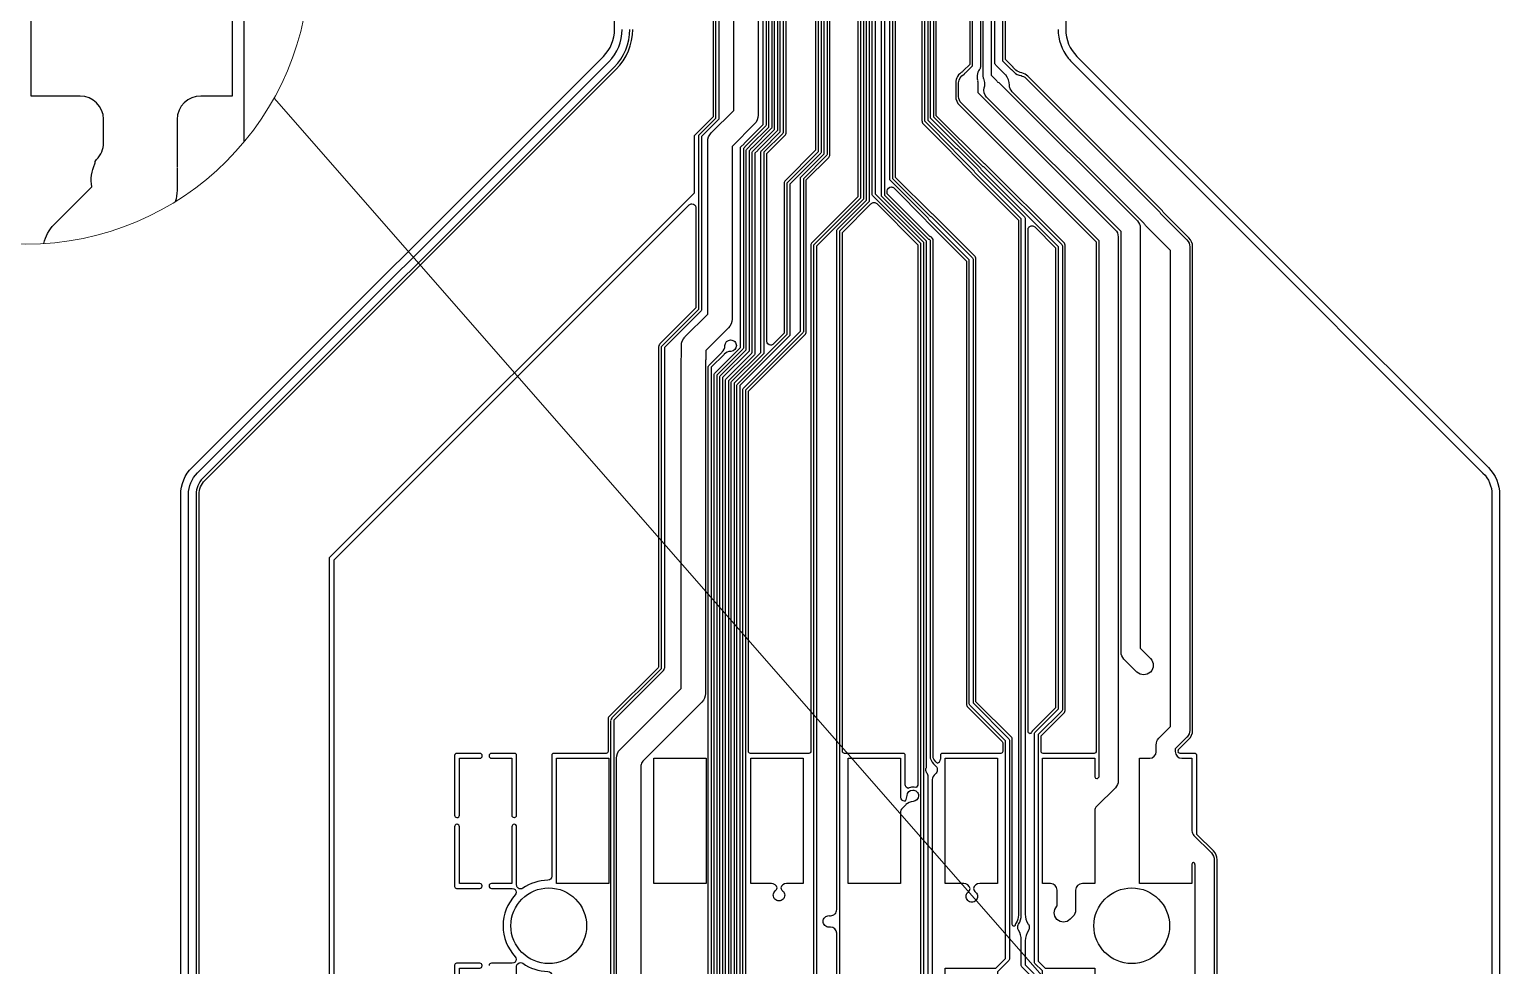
# Model space of a CAD drawing. Extents: x 4328 to 4769, y 264 to 576.
# Drawn here: x 4644.07 to 4682.5, y 502.26 to 526.75 of the extents above; entities that cross this region are included whole.
import ezdxf

# ---------------------------------------------------------------- set-up
doc = ezdxf.new("R2010")
doc.units = 0
doc.layers.add('gbr-dxf_layer0', color=7, linetype='Continuous')
doc.layers.add('gbr-outline-dxf_layer1', color=2, linetype='Continuous')
doc.layers.add('備註', color=1, linetype='Continuous', lineweight=5)

msp = doc.modelspace()

# ---------------------------------------------------------------- linework, layer by layer
at = {"layer": 'gbr-dxf_layer0'}
for p, q in [((4659.353, 525.756), (4648.601, 515.005)), ((4663.312, 524.213), (4662.808, 523.709)), ((4663.462, 524.151), (4662.958, 523.647)), ((4661.826, 517.954), (4662.172, 518.299)), ((4648.225, 497.759), (4648.225, 514.58)), ((4648.501, 497.805), (4648.501, 514.58)), ((4659.295, 508.735), (4660.589, 510.028)), ((4660.641, 509.975), (4659.348, 508.682)), ((4659.27, 495.159), (4659.27, 508.673)), ((4659.344, 508.672), (4659.344, 495.162)), ((4655.181, 505.891), (4655.181, 504.329)), ((4663.46, 504.406), (4662.928, 504.406)), ((4670.934, 503.815), (4670.934, 504.23)), ((4665.248, 503.724), (4665.248, 503.415)), ((4665.248, 503.414), (4665.248, 503.105))]:
    msp.add_line(p, q, dxfattribs=at)
at = {"layer": 'gbr-dxf_layer0', "linetype": 'Continuous'}
for points in [[(4661.444, 537.473, 0.040915), (4661.447, 537.467, -0.178496), (4661.449, 537.446, -0.16683), (4661.415, 537.287, -0.18254), (4661.388, 536.93, -0.057205), (4661.4, 536.814), (4661.4, 533.975), (4661.532, 533.844, 0.198811), (4661.567, 533.829), (4661.758, 533.829, -0.199), (4661.793, 533.814), (4661.939, 533.668), (4661.939, 524.459), (4661.446, 523.966), (4661.446, 522.466), (4651.905, 512.925), (4651.905, 497.907), (4651.497, 497.5), (4648.807, 497.5), (4648.501, 497.805)], [(4665.199, 537.275, -0.414251), (4665.245, 537.322), (4665.449, 537.322, -0.071155), (4665.506, 537.285), (4665.711, 537.08, -0.153218), (4665.723, 537.053), (4665.723, 533.56, -0.360428), (4665.631, 533.469, 0.183807), (4665.48, 533.526, 0.414224), (4665.254, 533.3, 0.414189), (4665.48, 533.074, 0.184972), (4665.631, 533.131, -0.358678), (4665.723, 533.04), (4665.723, 522.37), (4664.528, 521.174, 0.198903), (4664.494, 521.094), (4664.494, 507.853, -0.386913), (4664.445, 507.808), (4662.914, 507.808, -0.41412), (4662.864, 507.858)], [(4665.862, 537.405, 0.059651), (4665.869, 537.348), (4666.011, 537.206, -0.217298), (4666.024, 537.177), (4666.024, 522.262, -0.205919), (4666.013, 522.235)], [(4667.368, 501.417), (4667.368, 521.146), (4666.111, 522.404, -0.210077), (4666.099, 522.431), (4666.099, 534.62, -0.058534), (4666.098, 534.629), (4666.098, 537.297)], [(4666.173, 537.299), (4666.173, 534.632, -0.039547), (4666.174, 534.626), (4666.174, 522.447), (4667.431, 521.19, -0.210077), (4667.443, 521.162), (4667.443, 501.291)], [(4666.344, 522.401), (4666.344, 537.261, -0.223081), (4666.357, 537.29), (4666.43, 537.362, 0.012583), (4666.43, 537.371)], [(4666.492, 537.319), (4666.419, 537.246), (4666.419, 522.414), (4667.571, 521.261, -0.396018), (4667.618, 521.211), (4667.618, 507.681, 0.152391), (4667.74, 507.502, -0.239143), (4667.801, 507.381, -0.223054), (4667.747, 507.265)], [(4666.891, 537.244), (4666.916, 537.269, 0.078558), (4666.937, 537.297, -0.265063), (4666.98, 537.322), (4667.023, 537.322, -0.414254), (4667.073, 537.272), (4667.073, 534.389, 0.198382), (4667.106, 534.31), (4667.384, 534.032, -0.198811), (4667.399, 533.996), (4667.399, 533.776, -0.394463), (4667.303, 533.674, 0.192859), (4667.147, 533.737, 0.414191), (4666.921, 533.511, 0.41418), (4667.147, 533.285, 0.191214), (4667.302, 533.346, -0.397342), (4667.399, 533.244), (4667.399, 524.36)], [(4668.325, 537.497), (4668.325, 537.201, 0.183066), (4668.345, 537.152), (4668.839, 536.658, -0.205819), (4668.871, 536.585), (4668.871, 533.627), (4669.178, 533.32, -0.208991), (4669.207, 533.244), (4669.207, 525.547), (4669.34, 525.415, -0.108221), (4669.363, 525.379)], [(4669.586, 525.558), (4669.331, 525.813, -0.204791), (4669.301, 525.887), (4669.301, 533.302), (4668.975, 533.628, -0.204791), (4668.946, 533.702), (4668.946, 536.658), (4668.514, 537.089, -0.334542), (4668.497, 537.21), (4668.497, 537.499)], [(4664.362, 501.383, 0.188979), (4664.404, 501.4), (4664.57, 501.567), (4664.57, 521.093, -0.208744), (4664.581, 521.121), (4665.799, 522.339), (4665.799, 537.094)], [(4665.874, 537.095), (4665.874, 522.323, -0.195893), (4665.863, 522.297)], [(4666.558, 522.829), (4666.558, 534.658, -0.067418), (4666.559, 534.668), (4666.559, 537.089)], [(4666.634, 537.088), (4666.634, 534.661, -0.049197), (4666.633, 534.654), (4666.633, 522.843), (4667.618, 521.858, -0.183026), (4667.65, 521.844), (4668.721, 520.772, -0.207121), (4668.736, 520.735), (4668.736, 509.128), (4669.672, 508.192, -0.207121), (4669.686, 508.155), (4669.686, 502.43, -0.212306), (4669.672, 502.392)], [(4666.709, 522.874), (4666.709, 534.648, 0.029119), (4666.71, 534.661), (4666.71, 537.047, -0.154421), (4666.721, 537.074), (4666.891, 537.244)], [(4668.718, 525.794), (4668.723, 525.8), (4668.723, 533.094), (4668.422, 533.396, -0.205746), (4668.39, 533.47), (4668.39, 536.427), (4667.814, 537.003, -0.334461), (4667.797, 537.124)], [(4667.997, 537.107), (4668.561, 536.543, -0.205807), (4668.593, 536.47), (4668.593, 533.512), (4668.897, 533.208, -0.208991), (4668.927, 533.132), (4668.927, 525.76, -0.204701), (4668.897, 525.686), (4668.874, 525.663, 0.101589), (4668.841, 525.503)], [(4669.013, 525.463, -0.011851), (4669.012, 525.467, -0.096415), (4669.004, 525.505), (4669.004, 533.206), (4668.699, 533.511, -0.205746), (4668.668, 533.585), (4668.668, 536.542), (4668.164, 537.046, -0.334609), (4668.147, 537.167)], [(4668.698, 537.193), (4669.119, 536.772, -0.204791), (4669.149, 536.697), (4669.149, 533.742), (4669.471, 533.42, -0.210814), (4669.504, 533.345), (4669.504, 525.927), (4669.732, 525.699, -0.016264), (4669.736, 525.695), (4669.806, 525.625, 0.113736), (4669.989, 525.536, -0.144122), (4670.113, 525.469), (4673.605, 521.976, -0.071737), (4673.648, 521.919), (4674.326, 521.241, -0.20251), (4674.399, 521.061), (4674.399, 508.409, -0.190595), (4674.331, 508.238, -0.008374), (4674.326, 508.232), (4674.023, 507.929), (4674.023, 507.857)], [(4644.449, 521.144, -0.149748), (4644.714, 521.64), (4645.701, 522.627, -0.161683), (4645.782, 523.227, -0.223969), (4645.824, 523.342, 0.197902), (4646.007, 523.781), (4646.007, 524.396, 0.40035), (4645.397, 525.004), (4644.11, 525.004), (4644.11, 535.971)], [(4669.996, 503.607), (4669.996, 521.787), (4668.781, 523.002, -0.183851), (4668.767, 523.035), (4668.251, 523.55, -0.18297), (4668.237, 523.582), (4667.486, 524.333, -0.210411), (4667.474, 524.36), (4667.474, 534.048), (4667.175, 534.347)], [(4667.227, 534.401), (4667.535, 534.093, -0.223191), (4667.549, 534.064), (4667.549, 524.376), (4668.29, 523.635, -0.182542), (4668.322, 523.621), (4668.851, 523.092, -0.193947), (4668.867, 523.058), (4670.08, 521.845, -0.208823), (4670.096, 521.808), (4670.096, 503.608)], [(4662.883, 534.034), (4662.089, 533.239), (4662.089, 524.415, -0.215589), (4662.078, 524.386), (4661.641, 523.949), (4661.641, 519.412, -0.189785), (4661.631, 519.387)], [(4670.354, 508.357), (4670.97, 508.973), (4670.97, 521.061), (4668.956, 523.075, -0.182171), (4668.941, 523.107), (4667.635, 524.414, -0.208773), (4667.624, 524.441), (4667.624, 534.105)], [(4667.699, 534.104), (4667.699, 524.456), (4668.994, 523.16, -0.183272), (4669.027, 523.146), (4671.055, 521.117, -0.207121), (4671.07, 521.08), (4671.07, 508.952, -0.200068), (4671.055, 508.917), (4670.439, 508.3), (4670.439, 502.374), (4670.619, 502.194), (4671.918, 502.194), (4671.918, 499.671)], [(4661.893, 524.04), (4662.483, 524.629), (4662.483, 533.396, -0.300505), (4662.676, 533.688, 0.007616), (4662.688, 533.694, -0.07375), (4662.71, 533.723)], [(4664.768, 533.777), (4664.768, 523.538, -0.208774), (4664.757, 523.51), (4663.949, 522.701), (4663.949, 518.756, -0.208744), (4663.938, 518.729), (4662.639, 517.429), (4662.639, 498.55), (4663.836, 497.353), (4665.17, 497.353)], [(4663.107, 533.475, -0.063404), (4663.118, 533.396), (4663.118, 524.502, -0.200634), (4663.026, 524.275)], [(4663.622, 533.467), (4663.622, 524.115, -0.200184), (4663.611, 524.089), (4663.107, 523.585)], [(4663.323, 533.592), (4663.323, 524.241, -0.205919), (4663.312, 524.213)], [(4663.473, 533.529), (4663.473, 524.177, -0.188771), (4663.463, 524.152)], [(4664.618, 533.798), (4664.618, 533.676, -0.332704), (4664.544, 533.578, 0.134361), (4664.429, 533.61, 0.41422), (4664.203, 533.384, 0.41418), (4664.429, 533.158, 0.134427), (4664.544, 533.189, -0.332574), (4664.618, 533.091), (4664.618, 523.583), (4663.831, 522.797, 0.198403), (4663.798, 522.717)], [(4664.918, 533.714), (4664.918, 532.056, -0.042769), (4664.918, 532.049), (4664.918, 523.474, -0.188771), (4664.908, 523.448)], [(4670.007, 525.61, -0.111888), (4669.857, 525.682), (4669.788, 525.75, 0.015164), (4669.781, 525.758), (4669.58, 525.958), (4669.58, 533.345, 0.198924), (4669.528, 533.47), (4669.225, 533.774), (4669.225, 533.809)], [(4661.577, 523.991), (4662.014, 524.428), (4662.014, 533.255, -0.189785), (4662.024, 533.28)], [(4663.772, 533.405), (4663.772, 524.053, -0.188771), (4663.762, 524.028)], [(4663.848, 524.053), (4663.848, 532.717, -0.394454), (4663.943, 532.818, 0.193355), (4664.099, 532.756, 0.41422), (4664.325, 532.982, 0.414191), (4664.099, 533.208, 0.191703), (4663.944, 533.146, -0.397481), (4663.848, 533.248), (4663.848, 533.359, -0.199184), (4663.862, 533.395)], [(4668.647, 532.66), (4668.647, 525.831), (4668.483, 525.667, 0.053511), (4668.46, 525.638, 0.281019), (4668.283, 525.348), (4668.283, 524.993, 0.19893), (4668.378, 524.762), (4671.953, 521.188), (4671.953, 507.852, -0.378884), (4671.903, 507.808), (4670.565, 507.808, -0.41412), (4670.515, 507.858), (4670.515, 508.248, -0.198857), (4670.529, 508.284), (4671.109, 508.863, 0.198933), (4671.146, 508.952), (4671.146, 521.081, 0.198941), (4671.109, 521.17), (4669.08, 523.199, 0.094997), (4669.041, 523.226), (4669.032, 523.229), (4667.775, 524.487), (4667.775, 532.661, -0.384346)], [(4664.375, 518.837), (4664.375, 522.808), (4664.961, 523.394, 0.198967), (4664.994, 523.474), (4664.994, 532.051, 0.015519), (4664.994, 532.058)], [(4648.225, 514.58, -0.19887), (4648.459, 515.146), (4659.212, 525.898, 0.198943), (4659.563, 526.746)], [(4648.501, 514.58, -0.198865), (4648.655, 514.951), (4659.407, 525.703, 0.198924), (4659.839, 526.746)], [(4670.959, 526.746, 0.170234), (4671.221, 525.997, 0.027174), (4671.308, 525.9)], [(4668.503, 525.575, 0.008132), (4668.515, 525.58, -0.099379), (4668.537, 525.614), (4668.718, 525.794)], [(4671.31, 525.898), (4674.451, 522.757), (4682.065, 515.143, -0.19892), (4682.3, 514.577), (4682.3, 497.395)], [(4671.972, 507.153, 0.121032), (4671.996, 507.16), (4672.029, 507.192), (4672.029, 521.22), (4668.435, 524.813, -0.203229), (4668.359, 524.993), (4668.359, 525.348, -0.287116), (4668.499, 525.573)], [(4668.853, 525.403, -0.055702), (4668.859, 525.348), (4668.859, 525.097), (4672.452, 521.503, -0.203229), (4672.529, 521.323), (4672.529, 507.092, -0.202686), (4672.455, 506.912), (4671.97, 506.426)], [(4669.366, 525.377, -0.096089), (4669.444, 525.324), (4673.03, 521.738, -0.20528), (4673.104, 521.555), (4673.104, 510.56), (4673.373, 510.291, -1), (4673.02, 509.937), (4672.68, 510.277, -0.203338), (4672.604, 510.457), (4672.604, 521.458), (4669.091, 524.97, -0.278318), (4669.029, 525.221, 0.072754), (4669.044, 525.32)], [(4674.496, 504.955, 0.361001), (4674.461, 504.923, -0.10117), (4674.458, 504.913), (4674.458, 504.406), (4673.088, 504.406), (4673.088, 507.681), (4673.353, 507.681, 0.403419), (4673.523, 507.854), (4673.523, 508.033, -0.190595), (4673.59, 508.204, -0.008374), (4673.596, 508.21), (4673.899, 508.512), (4673.899, 520.961), (4673.257, 521.603, -0.079373), (4673.209, 521.666), (4669.759, 525.115, -0.195839), (4669.686, 525.289, 0.160791), (4669.588, 525.555)], [(4674.099, 507.856), (4674.099, 507.881, -0.158477), (4674.11, 507.91), (4674.379, 508.178, 0.198926), (4674.475, 508.409), (4674.475, 521.065, 0.198881), (4674.379, 521.295), (4673.709, 521.965, 0.062961), (4673.659, 522.03), (4670.167, 525.523, 0.140454), (4670.01, 525.61)], [(4648.551, 525.004, 0.408609), (4647.927, 524.391), (4647.927, 523.141)], [(4663.024, 524.273), (4662.435, 523.684), (4662.435, 519.164, -0.199258), (4662.342, 518.939), (4661.747, 518.345), (4661.747, 518.116, -0.054306), (4661.74, 518.048), (4661.74, 509.376, -0.19921), (4661.647, 509.152), (4660.102, 507.606)], [(4667.399, 524.36, 0.198608), (4667.432, 524.28), (4668.167, 523.545), (4668.171, 523.536, 0.094788), (4668.198, 523.497), (4668.697, 522.997), (4668.701, 522.988, 0.095008), (4668.728, 522.949), (4669.92, 521.756), (4669.92, 503.614, 0.016985), (4669.92, 503.606)], [(4660.603, 518.465), (4661.566, 519.428), (4661.566, 523.964, -0.189751), (4661.576, 523.99)], [(4661.205, 518.701), (4661.8, 519.295), (4661.8, 523.811, -0.200634), (4661.892, 524.038)], [(4663.761, 524.027), (4663.265, 523.531), (4663.265, 518.286, -0.215633), (4663.254, 518.257), (4662.489, 517.492), (4662.489, 498.488), (4663.632, 497.346)], [(4663.341, 518.591), (4663.341, 523.5), (4663.815, 523.973, 0.198403), (4663.848, 524.053)], [(4661.976, 517.744), (4662.657, 518.425), (4662.657, 523.647, -0.209161), (4662.668, 523.675), (4662.75, 523.757)], [(4662.805, 523.706), (4662.732, 523.633), (4662.732, 518.411, -0.208714), (4662.721, 518.383), (4662.04, 517.702), (4662.04, 498.303), (4662.162, 498.181, -0.210077), (4662.174, 498.153), (4662.174, 492.708), (4664.086, 490.796)], [(4662.873, 496.24), (4662.873, 497.575), (4662.126, 498.322, -0.208773), (4662.115, 498.35), (4662.115, 517.653, -0.215633), (4662.126, 517.682), (4662.807, 518.363), (4662.807, 523.586, -0.200354), (4662.818, 523.613), (4662.9, 523.695)], [(4662.425, 517.534), (4663.19, 518.299), (4663.19, 523.546, -0.188771), (4663.2, 523.572)], [(4664.907, 523.447), (4664.299, 522.839), (4664.299, 518.839, -0.215633), (4664.288, 518.81), (4662.789, 517.311), (4662.789, 498.613), (4663.898, 497.503), (4665.662, 497.503)], [(4662.955, 523.644), (4662.882, 523.571), (4662.882, 518.348, -0.188771), (4662.872, 518.322)], [(4662.957, 518.29), (4662.957, 523.524, -0.200143), (4662.968, 523.551), (4663.049, 523.633)], [(4647.928, 523.127), (4647.928, 522.536, -0.078508), (4647.881, 522.24, -0.078508)], [(4662.564, 498.535), (4662.564, 517.444, -0.208744), (4662.575, 517.471), (4663.874, 518.771), (4663.874, 522.717, -0.195893), (4663.884, 522.743)], [(4662.725, 517.353), (4664.224, 518.852), (4664.224, 522.855, -0.188771), (4664.234, 522.88)], [(4663.798, 522.717), (4663.798, 518.802), (4663.515, 518.519, -0.198982), (4663.443, 518.489, -0.41409), (4663.341, 518.591)], [(4669.44, 499.713, 0.395847), (4669.378, 499.653), (4669.378, 498.919), (4668.008, 498.919), (4668.008, 502.194), (4669.332, 502.194), (4669.586, 502.448), (4669.586, 508.136), (4668.65, 509.072, -0.207121), (4668.636, 509.109), (4668.636, 520.716), (4667.579, 521.773, -0.182461), (4667.565, 521.805), (4666.569, 522.801, -0.208773), (4666.558, 522.829)], [(4669.86, 503.376, 0.104804), (4669.83, 503.287), (4669.812, 503.287, -0.414254), (4669.762, 503.337), (4669.762, 508.188, 0.198889), (4669.747, 508.223), (4668.811, 509.159), (4668.811, 520.737, 0.19842), (4668.774, 520.826), (4667.703, 521.897, 0.094637), (4667.664, 521.923), (4667.656, 521.927), (4666.709, 522.874)], [(4665.863, 522.296), (4664.645, 521.079), (4664.645, 501.553, -0.205919), (4664.635, 501.525)], [(4667.518, 507.674), (4667.518, 521.208), (4666.355, 522.372, -0.215634), (4666.344, 522.401)], [(4666.494, 522.445), (4666.494, 522.522, -0.414162), (4666.596, 522.624, -0.198999), (4666.669, 522.594), (4667.495, 521.767), (4667.499, 521.758, 0.09502), (4667.526, 521.719), (4668.56, 520.685), (4668.56, 509.107, 0.198941), (4668.597, 509.018), (4669.496, 508.119, -0.198941), (4669.511, 508.084), (4669.511, 507.858, -0.414095), (4669.461, 507.808), (4667.931, 507.808, 0.414082), (4667.881, 507.758), (4667.881, 507.658)], [(4667.79, 507.559, -0.146455), (4667.694, 507.694), (4667.694, 521.212, 0.299295), (4667.618, 521.327), (4667.609, 521.331), (4666.494, 522.445)], [(4652.033, 497.854), (4652.033, 512.872), (4661.316, 522.155, -0.198995), (4661.388, 522.185, -0.39157), (4661.49, 522.091), (4661.49, 519.459), (4660.549, 518.519, 0.198949), (4660.516, 518.439), (4660.516, 510.084, -0.198869), (4660.502, 510.049), (4659.208, 508.755, 0.198811), (4659.194, 508.72), (4659.194, 507.858, -0.414082), (4659.144, 507.808), (4657.771, 507.808, 0.414082), (4657.721, 507.758), (4657.721, 504.595, -0.407602), (4657.621, 504.493, 0.147542), (4656.965, 504.281, -0.152785), (4656.907, 504.263, -0.414233), (4656.805, 504.365)], [(4666.07, 522.185, -0.212461), (4666.146, 522.219, -0.199073), (4666.218, 522.189), (4667.293, 521.115), (4667.293, 507.004, -0.281068), (4667.237, 506.913, 0.088094), (4667.159, 506.927, 0.140186), (4667.04, 506.893, -0.336678), (4666.965, 506.991), (4666.965, 507.758, 0.414254), (4666.915, 507.808), (4665.373, 507.808, -0.414228), (4665.323, 507.858)], [(4670.172, 521.506, -0.414311), (4670.274, 521.608, -0.198846), (4670.346, 521.578), (4670.894, 521.029), (4670.894, 509.004), (4670.3, 508.41, 0.110329), (4670.271, 508.364)], [(4665.01, 503.562, 0.414258), (4665.173, 503.724), (4665.173, 521.484, -0.205919), (4665.183, 521.511)], [(4670.222, 508.33, -0.414082), (4670.172, 508.38), (4670.172, 521.506)], [(4662.864, 507.858), (4662.864, 517.28), (4664.342, 518.757, 0.19841), (4664.375, 518.837)], [(4659.512, 507.915), (4661.105, 509.508), (4661.105, 518.101, -0.054311), (4661.112, 518.17), (4661.112, 518.472, -0.200634), (4661.204, 518.699)], [(4660.592, 510.037), (4660.592, 518.439, -0.189785), (4660.602, 518.464)], [(4662.172, 518.3, 0.188357), (4662.249, 518.476, -0.408936), (4662.399, 518.624, -0.414224), (4662.549, 518.474, -0.402427), (4662.405, 518.324)], [(4662.225, 518.246), (4661.89, 517.912), (4661.89, 498.241), (4662.012, 498.119, -0.210323), (4662.025, 498.091), (4662.025, 492.646), (4663.936, 490.734)], [(4662.871, 518.321), (4662.19, 517.64), (4662.19, 498.364), (4662.937, 497.617, -0.208773), (4662.948, 497.589), (4662.948, 496.241)], [(4663.031, 518.281), (4663.031, 518.263, -0.215633), (4663.02, 518.235), (4662.339, 517.554), (4662.339, 498.426), (4663.571, 497.195)], [(4663.881, 490.683), (4661.962, 492.603, -0.210358), (4661.95, 492.63), (4661.95, 498.075), (4661.827, 498.197, -0.210323), (4661.815, 498.225), (4661.815, 517.927, -0.195893), (4661.826, 517.953)], [(4664.031, 490.745), (4662.111, 492.665, -0.210077), (4662.099, 492.692), (4662.099, 498.137), (4661.977, 498.259, -0.210077), (4661.965, 498.287), (4661.965, 517.718, -0.195893), (4661.976, 517.744)], [(4664.294, 496.366), (4663.52, 497.14, -0.045837), (4663.515, 497.145), (4662.275, 498.384, -0.208773), (4662.264, 498.412), (4662.264, 517.569, -0.188771), (4662.274, 517.595)], [(4663.579, 497.292), (4662.425, 498.446, -0.208773), (4662.414, 498.474), (4662.414, 517.507, -0.188771), (4662.424, 517.533)], [(4662.714, 498.599), (4662.714, 517.326, -0.188771), (4662.724, 517.352)], [(4671.918, 499.267), (4671.918, 498.919), (4670.548, 498.919), (4670.548, 502.123), (4670.354, 502.318, -0.207166), (4670.339, 502.355), (4670.339, 508.318, -0.212306), (4670.354, 508.356)], [(4655.904, 507.747, 0.396935), (4655.844, 507.808), (4655.231, 507.808, 0.414082), (4655.181, 507.758), (4655.181, 506.197)], [(4656.082, 507.742, 0.401457), (4656.143, 507.681), (4656.678, 507.681), (4656.678, 506.193, 0.397445), (4656.738, 506.132), (4656.745, 506.132, 0.400942), (4656.805, 506.194)], [(4656.805, 506.195), (4656.805, 507.758, 0.414254), (4656.755, 507.808), (4656.145, 507.808)], [(4660, 496.102), (4659.515, 496.587, -0.202716), (4659.419, 496.814), (4659.419, 507.686, -0.200599), (4659.511, 507.913)], [(4674.023, 507.856, 0.407781), (4674.194, 507.681), (4674.458, 507.681), (4674.458, 505.785)], [(4675.115, 497.408), (4675.115, 505.027, 0.19895), (4675.02, 505.257), (4674.585, 505.692), (4674.585, 507.758, 0.414254), (4674.535, 507.808), (4674.149, 507.808, -0.392953), (4674.099, 507.854)], [(4655.246, 506.132, 0.407832), (4655.308, 506.193), (4655.308, 507.681), (4655.84, 507.681)], [(4660.054, 507.49), (4660.054, 496.946), (4660.592, 496.408, -0.202716), (4660.688, 496.18), (4660.688, 496.084, 0.077789), (4660.738, 496.075), (4661.056, 496.075), (4661.056, 492.8), (4660.744, 492.8)], [(4662.928, 504.406), (4662.928, 507.681), (4664.298, 507.681), (4664.298, 504.406), (4663.86, 504.406, 0.323044), (4663.707, 504.292, 0.141501), (4663.757, 504.217, -0.225733), (4663.812, 504.101, -0.414224), (4663.662, 503.951, -0.414224), (4663.512, 504.101, -0.220706), (4663.566, 504.215)], [(4667.566, 507.129), (4667.566, 507.2, 0.113233), (4667.528, 507.295, -0.152777), (4667.501, 507.381, -0.084675), (4667.51, 507.43)], [(4667.511, 507.433, 0.016948), (4667.519, 507.456, -0.040189), (4667.518, 507.464), (4667.518, 507.672)], [(4668.008, 504.406), (4668.008, 507.681), (4669.378, 507.681), (4669.378, 504.406), (4668.912, 504.406, 0.339379), (4668.746, 504.272, 0.156111), (4668.801, 504.181)], [(4670.759, 504.406), (4670.548, 504.406), (4670.548, 507.681), (4671.918, 507.681), (4671.918, 507.197, 0.368792), (4671.97, 507.153)], [(4668.214, 474.816, 0.196567), (4668.327, 474.862), (4671.129, 477.664), (4671.129, 495.511), (4667.581, 499.06, -0.207121), (4667.566, 499.097), (4667.566, 507.125)], [(4667.747, 507.265, 0.184054), (4667.666, 507.123), (4667.666, 499.116), (4671.214, 495.567, -0.207121), (4671.229, 495.531), (4671.229, 477.646, -0.213351), (4671.214, 477.608), (4668.398, 474.791, 0.193668), (4668.351, 474.679)], [(4666.934, 506.566, 0.090983), (4666.968, 506.572, 0.125305), (4667.01, 506.708, -0.40054), (4667.159, 506.851, -0.414224), (4667.309, 506.701, -0.39519), (4667.169, 506.551)], [(4666.979, 506.467), (4666.889, 506.377, 0.194995), (4666.838, 506.256), (4666.838, 504.406), (4665.468, 504.406)], [(4671.969, 506.426, 0.195292), (4671.918, 506.305), (4671.918, 504.406), (4671.594, 504.406)], [(4655.842, 504.279, 0.400687), (4655.904, 504.338), (4655.904, 504.345, 0.397116), (4655.843, 504.406), (4655.308, 504.406), (4655.308, 505.89)], [(4656.805, 504.365), (4656.805, 505.894, 0.403809), (4656.743, 505.954)], [(4674.458, 505.784, 0.192464), (4674.506, 505.664), (4674.966, 505.204, -0.202718), (4675.039, 505.023), (4675.039, 497.402, -0.190595), (4674.972, 497.231, -0.008374), (4674.966, 497.225), (4674.399, 496.658), (4674.399, 469.669), (4674.618, 469.449, -0.202686), (4674.691, 469.269), (4674.691, 468.951)], [(4674.135, 468.15, -0.212096), (4673.985, 468.489, -0.214513), (4674.139, 468.83, 0.20912), (4674.191, 468.949), (4674.191, 469.169), (4673.977, 469.383, -0.206463), (4673.899, 469.565), (4673.899, 496.761, -0.190595), (4673.966, 496.932, -0.008374), (4673.972, 496.938), (4674.493, 497.459, 0.191188), (4674.539, 497.57), (4674.539, 504.898, -0.183526), (4674.535, 504.915)], [(4674.535, 504.918, 0.089529), (4674.532, 504.93), (4674.511, 504.952, 0.089469), (4674.498, 504.954)], [(4655.181, 504.329, 0.414257), (4655.231, 504.279), (4655.839, 504.279)], [(4656.146, 504.279), (4656.69, 504.279, -0.414089), (4656.792, 504.177, -0.187581), (4656.766, 504.108, 0.188061), (4656.451, 503.3, 0.188059), (4656.766, 502.492, -0.18785), (4656.792, 502.423, -0.413651), (4656.691, 502.321), (4656.145, 502.321)], [(4663.566, 504.216, 0.144467), (4663.617, 504.292, 0.326646), (4663.463, 504.406)], [(4668.803, 504.18, -0.214504), (4668.853, 504.068, -0.414224), (4668.703, 503.918, -0.414224), (4668.553, 504.068, -0.220957), (4668.607, 504.182, 0.153632), (4668.661, 504.272, 0.341675), (4668.493, 504.406), (4668.008, 504.406)], [(4671.592, 504.406, 0.40611), (4671.417, 504.235), (4671.417, 503.715, -0.197902), (4671.347, 503.545)], [(4664.817, 503.415, -0.414224), (4664.967, 503.565, -0.03891), (4664.991, 503.563, 0.026949), (4665.008, 503.562)], [(4669.92, 503.604), (4669.92, 503.582, -0.129182), (4669.861, 503.377)], [(4669.996, 502.905), (4669.996, 502.927, 0.123443), (4669.926, 503.183, -0.13774), (4669.904, 503.261, -0.140002), (4669.927, 503.34, 0.129024), (4669.996, 503.581), (4669.996, 503.603)], [(4671.346, 503.544), (4671.271, 503.469, -1), (4670.929, 503.81)], [(4664.987, 503.266, -0.033052), (4664.967, 503.265, -0.414224), (4664.817, 503.415)], [(4665.145, 499.197), (4665.173, 499.313), (4665.173, 503.105, 0.412043), (4665.011, 503.268)], [(4665.248, 503.105), (4665.248, 499.31, -0.066895), (4665.247, 499.3), (4665.218, 499.178)], [(4670.181, 503.341, -0.141667), (4670.204, 503.261, -0.141005), (4670.181, 503.181)], [(4670.312, 473.411), (4672.187, 475.286), (4672.187, 496.759), (4670.247, 498.699, -0.216003), (4670.23, 498.736), (4670.23, 502.007), (4670.011, 502.227, -0.206982), (4669.996, 502.264), (4669.996, 502.899)], [(4670.096, 502.9), (4670.096, 502.283), (4670.315, 502.063, -0.206982), (4670.33, 502.027), (4670.33, 498.757), (4672.272, 496.815, -0.207121), (4672.287, 496.778), (4672.287, 475.265, -0.200099), (4672.272, 475.229), (4670.382, 473.339, 0.195201), (4670.335, 473.226)], [(4655.308, 500.71), (4655.308, 502.194), (4655.843, 502.194, 0.394347), (4655.904, 502.254), (4655.904, 502.261, 0.393119), (4655.844, 502.321), (4655.231, 502.321, 0.414082), (4655.181, 502.271), (4655.181, 500.71)], [(4656.743, 500.646, 0.40381), (4656.805, 500.706), (4656.805, 502.235, -0.414157), (4656.907, 502.337, -0.151989), (4656.965, 502.319, 0.147542), (4657.621, 502.107, -0.407613), (4657.721, 502.005), (4657.721, 498.792), (4659.194, 498.792), (4659.194, 495.15, 0.012838), (4659.182, 495.151, 0.087828), (4659.105, 495.137, -0.087786), (4658.909, 495.102)], [(4669.671, 502.392), (4669.378, 502.099), (4669.378, 500.047, 0.194414), (4669.455, 499.866)]]:
    msp.add_lwpolyline(points, format="xyb", dxfattribs=at)
for points in [[(4665.184, 521.512), (4665.949, 522.277), (4665.949, 537.162), (4665.811, 537.3)], [(4649.371, 533.646), (4649.371, 525.004), (4648.558, 525.004)], [(4662.752, 523.759), (4663.248, 524.255), (4663.248, 533.591)], [(4662.902, 523.697), (4663.398, 524.193), (4663.398, 533.53)], [(4663.052, 523.635), (4663.547, 524.131), (4663.547, 533.468)], [(4663.885, 522.743), (4664.693, 523.552), (4664.693, 533.776)], [(4649.684, 523.809), (4649.684, 533.292)], [(4663.201, 523.573), (4663.697, 524.069), (4663.697, 533.406)], [(4664.235, 522.881), (4664.843, 523.489), (4664.843, 532.046)], [(4663.105, 523.582), (4663.032, 523.509), (4663.032, 518.286)], [(4666.013, 522.234), (4665.248, 521.47), (4665.248, 503.724)], [(4665.323, 507.858), (4665.323, 521.438), (4666.066, 522.181)], [(4661.63, 519.386), (4660.667, 518.423), (4660.667, 510.04)], [(4662.276, 517.596), (4662.956, 518.277), (4662.956, 518.286)], [(4648.425, 514.58), (4648.425, 497.7)], [(4665.468, 504.406), (4665.468, 507.681), (4666.838, 507.681), (4666.838, 506.662)], [(4656.678, 505.89), (4656.678, 504.406), (4656.146, 504.406)]]:
    msp.add_lwpolyline(points, dxfattribs=at)
for points in [[(4657.848, 504.406), (4657.848, 507.681), (4659.218, 507.681), (4659.218, 504.406)], [(4660.388, 504.406), (4660.388, 507.681), (4661.758, 507.681), (4661.758, 504.406)]]:
    msp.add_lwpolyline(points, close=True, dxfattribs=at)
at = {"layer": 'gbr-dxf_layer0'}
for centre, radius, start, end in [((4658.363, 526.747), 1.4, 315.0061, 359.9951), ((4669.247, 525.501), 0.406, 180.0012, 193.5154), ((4668.7, 525.322), 0.344, 0.0035, 23.4493), ((4662.412, 518.059), 0.265, 91.7519, 134.7864), ((4649.025, 514.58), 0.6, 134.9965, 179.7312), ((4660.58, 510.037), 0.0127, 315.0113, 354.5099), ((4660.58, 510.037), 0.0873, 315.0224, 359.9938), ((4659.357, 508.673), 0.0873, 135.0276, 178.8304), ((4659.357, 508.673), 0.0127, 135.0217, 179.9751), ((4670.223, 508.38), 0.05, 269.9966, 340.5569), ((4655.842, 507.743), 0.0625, 270, 357.8864), ((4656.145, 507.745), 0.0625, 90, 177.9507), ((4660.217, 507.491), 0.162, 135.0018, 180.0044), ((4667.779, 507.658), 0.102, 277.9442, 359.9961), ((4666.933, 506.661), 0.095, 179.994, 270.006), ((4667.182, 506.264), 0.288, 93.0266, 134.7831), ((4655.243, 506.195), 0.0625, 180, 270), ((4655.243, 505.892), 0.0625, 92.1136, 180), ((4655.246, 505.892), 0.0625, 360, 88.6431), ((4656.741, 505.892), 0.0625, 91.3569, 180), ((4656.145, 504.343), 0.0625, 90, 178.744), ((4656.145, 504.341), 0.0625, 180, 270), ((4670.759, 504.231), 0.175, 0, 90), ((4670.591, 503.619), 0.495, 181.5313, 213.6787), ((4665.01, 503.105), 0.162, 90.0083, 97.8622), ((4670.641, 502.888), 0.545, 147.5934, 178.3028), ((4656.145, 502.259), 0.0625, 90, 178.744)]:
    msp.add_arc(centre, radius, start, end, dxfattribs=at)
at = {"layer": 'gbr-outline-dxf_layer1', "linetype": 'Continuous'}
msp.add_lwpolyline([(4648.025, 444.28), (4648.025, 514.58, -0.198917), (4648.318, 515.287), (4659.071, 526.039, 0.198917), (4659.363, 526.746), (4659.363, 541.259, -0.414218), (4659.863, 541.759), (4670.658, 541.759, -0.414068), (4671.158, 541.259), (4671.158, 526.746, 0.198918), (4671.451, 526.039), (4682.207, 515.284, -0.19885), (4682.5, 514.577), (4682.5, 444.318, -0.198916), (4682.207, 443.611), (4670.365, 431.769, 0.19885), (4670.219, 431.416), (4670.219, 423.385, -0.414217), (4669.719, 422.885), (4660.719, 422.885, -0.414369), (4660.219, 423.385), (4660.219, 431.465, 0.198621), (4660.073, 431.819), (4648.318, 443.573, -0.198916)], format="xyb", close=True, dxfattribs=at)
at = {"layer": 'gbr-outline-dxf_layer1'}
for centre in [(4657.644, 503.3), (4672.884, 503.3)]:
    msp.add_circle(centre, 0.99, dxfattribs=at)
at = {"layer": '備註', "linetype": 'Continuous'}
msp.add_line((4671.462, 500.941), (4650.464, 524.95), dxfattribs=at)
msp.add_circle((4643.974, 528.55), 7.422, dxfattribs=at)

doc.saveas('drawing.dxf')
